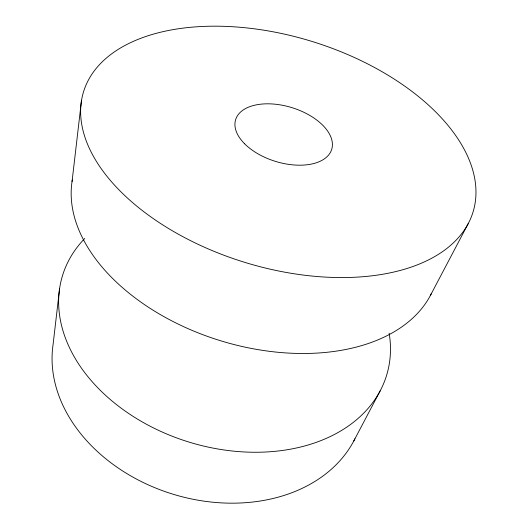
<?xml version="1.0" encoding="UTF-8"?>
<svg xmlns="http://www.w3.org/2000/svg" width="529" height="529" viewBox="0 0 529 529"><rect width="100%" height="100%" fill="white"/><g stroke="black" fill="none" stroke-linecap="round" stroke-linejoin="round"><path stroke-width="0.79" d="M59.598 288.536L53.059 344.71A159.269 121.855 17.2 0 0 172.037 493.901A159.269 121.855 17.2 0 0 354.939 438.739M72.05 181.546L81.433 100.933M353.789 440.974L380.133 390.938M430.335 295.579L468.185 223.681A203.817 115.461 17.2 0 0 230.928 26.629A203.817 115.461 17.2 0 0 135.774 205.298A203.817 115.461 17.2 0 0 468.185 223.681M431.459 293.37A189.098 119.488 17.2 0 1 218.246 340.021A189.098 119.488 17.2 0 1 72.314 179.926M389.165 333.25A169.544 121.921 17.2 0 1 188.172 441.827A169.544 121.921 17.2 0 1 84.706 238.506M244.643 143.809A50.275 28.103 17.2 0 0 328.476 155.176A50.275 28.103 17.2 0 0 277.89 104.524A50.275 28.103 17.2 0 0 244.643 143.809"/></g></svg>
